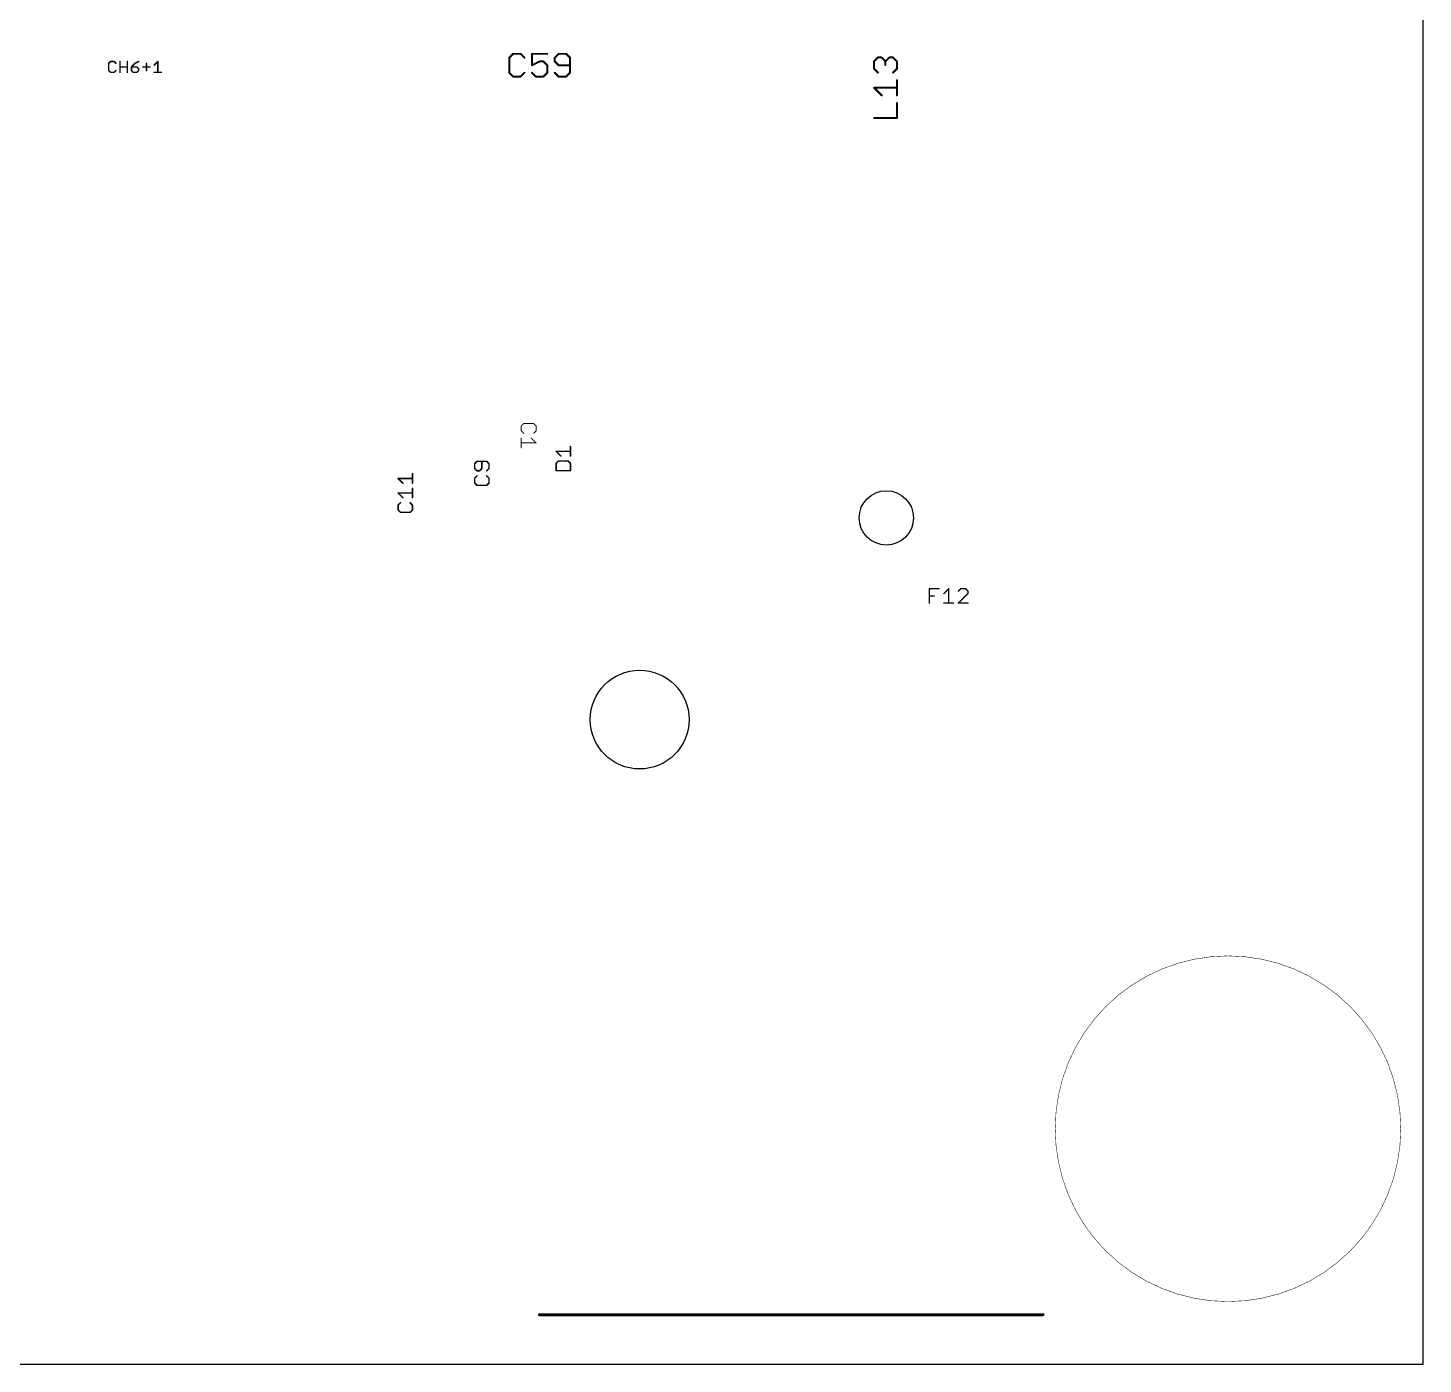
# Model space of a CAD drawing. Extents: x 0 to 11.2, y 0 to 11.2.
# Drawn here: x 8.384 to 11.21, y 0 to 2.706 of the extents above; entities that cross this region are included whole.
import ezdxf

# ---------------------------------------------------------------- set-up
doc = ezdxf.new("R2010")
doc.units = 0
doc.layers.add('20', color=53, linetype='CONTINUOUS')
doc.layers.add('25', color=253, linetype='CONTINUOUS')

msp = doc.modelspace()

# ---------------------------------------------------------------- linework, layer by layer
at = {"layer": '20'}
for p, q in [((11.21, 0), (11.21, 11.21)), ((0, 0), (11.21, 0))]:
    msp.add_line(p, q, dxfattribs=at)
at = {"layer": '20', "const_width": 0.000984}
msp.add_lwpolyline([(10.81477, 0.126552, 1), (10.81477, 0.826541, 1), (10.81477, 0.126552)], format="xyb", dxfattribs=at)
at = {"layer": '20'}
for centre, radius in [((10.1227, 1.7134), 0.055), ((9.623, 1.305), 0.1)]:
    msp.add_circle(centre, radius, dxfattribs=at)
at = {"layer": '25'}
for points, const_width in [([(8.55117, 2.637519), (8.5475, 2.633849)], 0.003), ([(8.5475, 2.633849), (8.5475, 2.61917)], 0.003), ([(8.558509, 2.637519), (8.55117, 2.637519)], 0.003), ([(8.562179, 2.633849), (8.558509, 2.637519)], 0.003), ([(8.57052, 2.6155), (8.57052, 2.637519)], 0.003), ([(8.585199, 2.637519), (8.585199, 2.6155)], 0.003), ([(8.600879, 2.633849), (8.593539, 2.626509)], 0.003), ([(8.608218, 2.637519), (8.600879, 2.633849)], 0.003), ([(8.623898, 2.633849), (8.623898, 2.61917)], 0.003), ([(8.639578, 2.630179), (8.646918, 2.637519)], 0.003), ([(8.646918, 2.637519), (8.646918, 2.6155)], 0.003), ([(9.366673, 2.653039), (9.359, 2.645366)], 0.004), ([(9.359, 2.645366), (9.359, 2.614673)], 0.004), ([(9.38202, 2.653039), (9.366673, 2.653039)], 0.004), ([(9.389693, 2.645366), (9.38202, 2.653039)], 0.004), ([(9.435732, 2.653039), (9.405039, 2.653039)], 0.004), ([(9.405039, 2.653039), (9.405039, 2.63002)], 0.004), ([(9.405039, 2.63002), (9.420386, 2.637693)], 0.004), ([(9.420386, 2.637693), (9.428059, 2.637693)], 0.004), ([(9.428059, 2.637693), (9.435732, 2.63002)], 0.004), ([(9.435732, 2.63002), (9.435732, 2.614673)], 0.004), ([(9.458752, 2.653039), (9.451078, 2.645366)], 0.004), ([(9.451078, 2.645366), (9.451078, 2.637693)], 0.004), ([(9.451078, 2.637693), (9.458752, 2.63002)], 0.004), ([(9.474098, 2.653039), (9.458752, 2.653039)], 0.004), ([(9.458752, 2.63002), (9.481771, 2.63002)], 0.004), ([(9.481771, 2.645366), (9.474098, 2.653039)], 0.004), ([(9.481771, 2.614673), (9.481771, 2.645366)], 0.004), ([(10.097961, 2.63798), (10.105634, 2.645653)], 0.004), ([(10.097961, 2.622634), (10.097961, 2.63798)], 0.004), ([(10.105634, 2.645653), (10.113307, 2.645653)], 0.004), ([(10.113307, 2.645653), (10.12098, 2.63798)], 0.004), ([(10.12098, 2.63798), (10.128654, 2.645653)], 0.004), ([(10.12098, 2.63798), (10.12098, 2.630307)], 0.004), ([(10.128654, 2.645653), (10.136327, 2.645653)], 0.004), ([(10.136327, 2.645653), (10.144, 2.63798)], 0.004), ([(10.144, 2.63798), (10.144, 2.622634)], 0.004), ([(8.5475, 2.61917), (8.55117, 2.6155)], 0.003), ([(8.55117, 2.6155), (8.558509, 2.6155)], 0.003), ([(8.558509, 2.6155), (8.562179, 2.61917)], 0.003), ([(8.57052, 2.626509), (8.585199, 2.626509)], 0.003), ([(8.593539, 2.626509), (8.593539, 2.61917)], 0.003), ([(8.604548, 2.626509), (8.593539, 2.626509)], 0.003), ([(8.593539, 2.61917), (8.597209, 2.6155)], 0.003), ([(8.597209, 2.6155), (8.604548, 2.6155)], 0.003), ([(8.608218, 2.62284), (8.604548, 2.626509)], 0.003), ([(8.604548, 2.6155), (8.608218, 2.61917)], 0.003), ([(8.608218, 2.61917), (8.608218, 2.62284)], 0.003), ([(8.616559, 2.626509), (8.631238, 2.626509)], 0.003), ([(8.639578, 2.6155), (8.654257, 2.6155)], 0.003), ([(9.359, 2.614673), (9.366673, 2.607)], 0.004), ([(9.366673, 2.607), (9.38202, 2.607)], 0.004), ([(9.38202, 2.607), (9.389693, 2.614673)], 0.004), ([(9.412712, 2.607), (9.405039, 2.614673)], 0.004), ([(9.428059, 2.607), (9.412712, 2.607)], 0.004), ([(9.435732, 2.614673), (9.428059, 2.607)], 0.004), ([(9.451078, 2.614673), (9.458752, 2.607)], 0.004), ([(9.458752, 2.607), (9.474098, 2.607)], 0.004), ([(9.474098, 2.607), (9.481771, 2.614673)], 0.004), ([(10.105634, 2.614961), (10.097961, 2.622634)], 0.004), ([(10.144, 2.622634), (10.136327, 2.614961)], 0.004), ([(10.144, 2.568921), (10.144, 2.599614)], 0.004), ([(10.113307, 2.568921), (10.097961, 2.584268)], 0.004), ([(10.097961, 2.584268), (10.144, 2.584268)], 0.004), ([(10.144, 2.522882), (10.144, 2.553575)], 0.004), ([(10.097961, 2.522882), (10.144, 2.522882)], 0.004), ([(9.388304, 1.9046), (9.3833, 1.899596)], 0.002), ([(9.3833, 1.899596), (9.3833, 1.889587)], 0.002), ([(9.408321, 1.9046), (9.388304, 1.9046)], 0.002), ([(9.413326, 1.899596), (9.408321, 1.9046)], 0.002), ([(9.413326, 1.889587), (9.413326, 1.899596)], 0.002), ([(9.3833, 1.889587), (9.388304, 1.884583)], 0.002), ([(9.3833, 1.875135), (9.3833, 1.855118)], 0.002), ([(9.413326, 1.865126), (9.3833, 1.865126)], 0.002), ([(9.403317, 1.875135), (9.413326, 1.865126)], 0.002), ([(9.408321, 1.884583), (9.413326, 1.889587)], 0.002), ([(9.46345, 1.838635), (9.453775, 1.84831)], 0.003), ([(9.453775, 1.84831), (9.4828, 1.84831)], 0.003), ([(9.4828, 1.838635), (9.4828, 1.857984)], 0.003), ([(9.293613, 1.827984), (9.288775, 1.823147)], 0.003), ([(9.288775, 1.823147), (9.288775, 1.813472)], 0.003), ([(9.288775, 1.813472), (9.293613, 1.808635)], 0.003), ([(9.312963, 1.827984), (9.293613, 1.827984)], 0.003), ([(9.293613, 1.808635), (9.29845, 1.808635)], 0.003), ([(9.29845, 1.808635), (9.303288, 1.813472)], 0.003), ([(9.303288, 1.813472), (9.303288, 1.827984)], 0.003), ([(9.3178, 1.823147), (9.312963, 1.827984)], 0.003), ([(9.312963, 1.808635), (9.3178, 1.813472)], 0.003), ([(9.3178, 1.813472), (9.3178, 1.823147)], 0.003), ([(9.458613, 1.828519), (9.453775, 1.823682)], 0.003), ([(9.453775, 1.823682), (9.453775, 1.80917)], 0.003), ([(9.453775, 1.80917), (9.4828, 1.80917)], 0.003), ([(9.477963, 1.828519), (9.458613, 1.828519)], 0.003), ([(9.4828, 1.823682), (9.477963, 1.828519)], 0.003), ([(9.4828, 1.80917), (9.4828, 1.823682)], 0.003), ([(9.14345, 1.783635), (9.133775, 1.79331)], 0.003), ([(9.133775, 1.79331), (9.1628, 1.79331)], 0.003), ([(9.1628, 1.783635), (9.1628, 1.802984)], 0.003), ([(9.293613, 1.798519), (9.288775, 1.793682)], 0.003), ([(9.288775, 1.793682), (9.288775, 1.784007)], 0.003), ([(9.288775, 1.784007), (9.293613, 1.77917)], 0.003), ([(9.293613, 1.77917), (9.312963, 1.77917)], 0.003), ([(9.3178, 1.793682), (9.312963, 1.798519)], 0.003), ([(9.312963, 1.77917), (9.3178, 1.784007)], 0.003), ([(9.3178, 1.784007), (9.3178, 1.793682)], 0.003), ([(9.14345, 1.75417), (9.133775, 1.763844)], 0.003), ([(9.133775, 1.763844), (9.1628, 1.763844)], 0.003), ([(9.1628, 1.75417), (9.1628, 1.773519)], 0.003), ([(9.138613, 1.744054), (9.133775, 1.739217)], 0.003), ([(9.133775, 1.739217), (9.133775, 1.729542)], 0.003), ([(9.133775, 1.729542), (9.138613, 1.724704)], 0.003), ([(9.138613, 1.724704), (9.157963, 1.724704)], 0.003), ([(9.1628, 1.739217), (9.157963, 1.744054)], 0.003), ([(9.157963, 1.724704), (9.1628, 1.729542)], 0.003), ([(9.1628, 1.729542), (9.1628, 1.739217)], 0.003), ([(10.209805, 1.5409), (10.209805, 1.569925)], 0.003), ([(10.209805, 1.569925), (10.229154, 1.569925)], 0.003), ([(10.209805, 1.555412), (10.219479, 1.555412)], 0.003), ([(10.23927, 1.56025), (10.248945, 1.569925)], 0.003), ([(10.248945, 1.569925), (10.248945, 1.5409)], 0.003), ([(10.273572, 1.569925), (10.268735, 1.565087)], 0.003), ([(10.268735, 1.5409), (10.288085, 1.56025)], 0.003), ([(10.283247, 1.569925), (10.273572, 1.569925)], 0.003), ([(10.288085, 1.565087), (10.283247, 1.569925)], 0.003), ([(10.288085, 1.56025), (10.288085, 1.565087)], 0.003), ([(10.23927, 1.5409), (10.258619, 1.5409)], 0.003), ([(10.288085, 1.5409), (10.268735, 1.5409)], 0.003), ([(10.44, 0.1), (9.42, 0.1)], 0.006)]:
    msp.add_lwpolyline(points, dxfattribs=dict(at, const_width=const_width))
for points, const_width in [([(8.54825, 2.633849, 1), (8.54675, 2.633849)], 0.0015), ([(8.54697, 2.634379, 1), (8.54803, 2.633319)], 0.0015), ([(8.55117, 2.638269, 1), (8.55117, 2.636769)], 0.0015), ([(8.5517, 2.636988, 1), (8.550639, 2.638049)], 0.0015), ([(8.55904, 2.638049, 1), (8.557979, 2.636988)], 0.0015), ([(8.558509, 2.636769, 1), (8.558509, 2.638269)], 0.0015), ([(8.561649, 2.633319, 1), (8.562709, 2.634379)], 0.0015), ([(8.57127, 2.637519, 1), (8.56977, 2.637519)], 0.0015), ([(8.585949, 2.637519, 1), (8.584449, 2.637519)], 0.0015), ([(8.600543, 2.63452, 1), (8.601214, 2.633178)], 0.0015), ([(8.601409, 2.633319, 1), (8.600348, 2.634379)], 0.0015), ([(8.608554, 2.636848, 1), (8.607883, 2.63819)], 0.0015), ([(8.624648, 2.633849, 1), (8.623148, 2.633849)], 0.0015), ([(8.639048, 2.630709, 1), (8.640109, 2.629649)], 0.0015), ([(8.647668, 2.637519, 1), (8.646168, 2.637519)], 0.0015), ([(8.647448, 2.636988, 1), (8.646387, 2.638049)], 0.0015), ([(9.36, 2.645366, 1), (9.358, 2.645366)], 0.002), ([(9.358293, 2.646073, 1), (9.359707, 2.644659)], 0.002), ([(9.366673, 2.654039, 1), (9.366673, 2.652039)], 0.002), ([(9.36738, 2.652332, 1), (9.365966, 2.653746)], 0.002), ([(9.382727, 2.653746, 1), (9.381312, 2.652332)], 0.002), ([(9.38202, 2.652039, 1), (9.38202, 2.654039)], 0.002), ([(9.388986, 2.644659, 1), (9.3904, 2.646073)], 0.002), ([(9.405039, 2.654039, 1), (9.405039, 2.652039)], 0.002), ([(9.406039, 2.653039, 1), (9.404039, 2.653039)], 0.002), ([(9.404592, 2.630914, 1), (9.405486, 2.629125)], 0.002), ([(9.404039, 2.63002, 1), (9.406039, 2.63002)], 0.002), ([(9.420386, 2.638693, 1), (9.420386, 2.636693)], 0.002), ([(9.420833, 2.636798, 1), (9.419938, 2.638587)], 0.002), ([(9.428766, 2.6384, 1), (9.427352, 2.636986)], 0.002), ([(9.428059, 2.636693, 1), (9.428059, 2.638693)], 0.002), ([(9.436732, 2.63002, 1), (9.434732, 2.63002)], 0.002), ([(9.435025, 2.629312, 1), (9.436439, 2.630727)], 0.002), ([(9.435732, 2.652039, 1), (9.435732, 2.654039)], 0.002), ([(9.452078, 2.645366, 1), (9.450078, 2.645366)], 0.002), ([(9.450371, 2.646073, 1), (9.451786, 2.644659)], 0.002), ([(9.451786, 2.6384, 1), (9.450371, 2.636986)], 0.002), ([(9.450078, 2.637693, 1), (9.452078, 2.637693)], 0.002), ([(9.458752, 2.654039, 1), (9.458752, 2.652039)], 0.002), ([(9.458752, 2.63102, 1), (9.458752, 2.62902)], 0.002), ([(9.459459, 2.652332, 1), (9.458044, 2.653746)], 0.002), ([(9.458044, 2.629312, 1), (9.459459, 2.630727)], 0.002), ([(9.474805, 2.653746, 1), (9.473391, 2.652332)], 0.002), ([(9.474098, 2.652039, 1), (9.474098, 2.654039)], 0.002), ([(9.482771, 2.645366, 1), (9.480771, 2.645366)], 0.002), ([(9.481064, 2.644659, 1), (9.482478, 2.646073)], 0.002), ([(9.481771, 2.62902, 1), (9.481771, 2.63102)], 0.002), ([(10.098961, 2.63798, 1), (10.096961, 2.63798)], 0.002), ([(10.097254, 2.638687, 1), (10.098668, 2.637273)], 0.002), ([(10.105634, 2.646653, 1), (10.105634, 2.644653)], 0.002), ([(10.106341, 2.644946, 1), (10.104927, 2.64636)], 0.002), ([(10.114014, 2.64636, 1), (10.1126, 2.644946)], 0.002), ([(10.113307, 2.644653, 1), (10.113307, 2.646653)], 0.002), ([(10.12198, 2.63798, 1), (10.11998, 2.63798)], 0.002), ([(10.120273, 2.638687, 1), (10.121688, 2.637273)], 0.002), ([(10.11998, 2.630307, 1), (10.12198, 2.630307)], 0.002), ([(10.120273, 2.637273, 1), (10.121688, 2.638687)], 0.002), ([(10.128654, 2.646653, 1), (10.128654, 2.644653)], 0.002), ([(10.129361, 2.644946, 1), (10.127947, 2.64636)], 0.002), ([(10.137034, 2.64636, 1), (10.13562, 2.644946)], 0.002), ([(10.136327, 2.644653, 1), (10.136327, 2.646653)], 0.002), ([(10.145, 2.63798, 1), (10.143, 2.63798)], 0.002), ([(10.143293, 2.637273, 1), (10.144707, 2.638687)], 0.002), ([(8.54803, 2.6197, 1), (8.54697, 2.618639)], 0.0015), ([(8.54675, 2.61917, 1), (8.54825, 2.61917)], 0.0015), ([(8.55117, 2.61625, 1), (8.55117, 2.61475)], 0.0015), ([(8.550639, 2.61497, 1), (8.5517, 2.61603)], 0.0015), ([(8.557979, 2.61603, 1), (8.55904, 2.61497)], 0.0015), ([(8.558509, 2.61475, 1), (8.558509, 2.61625)], 0.0015), ([(8.562709, 2.618639, 1), (8.561649, 2.6197)], 0.0015), ([(8.57052, 2.627259, 1), (8.57052, 2.625759)], 0.0015), ([(8.56977, 2.6155, 1), (8.57127, 2.6155)], 0.0015), ([(8.584449, 2.6155, 1), (8.585949, 2.6155)], 0.0015), ([(8.585199, 2.625759, 1), (8.585199, 2.627259)], 0.0015), ([(8.594289, 2.626509, 1), (8.592789, 2.626509)], 0.0015), ([(8.593539, 2.627259, 1), (8.593539, 2.625759)], 0.0015), ([(8.593009, 2.62704, 1), (8.594069, 2.625979)], 0.0015), ([(8.594069, 2.6197, 1), (8.593009, 2.618639)], 0.0015), ([(8.592789, 2.61917, 1), (8.594289, 2.61917)], 0.0015), ([(8.597209, 2.61625, 1), (8.597209, 2.61475)], 0.0015), ([(8.596679, 2.61497, 1), (8.597739, 2.61603)], 0.0015), ([(8.605079, 2.62704, 1), (8.604018, 2.625979)], 0.0015), ([(8.604018, 2.61603, 1), (8.605079, 2.61497)], 0.0015), ([(8.604548, 2.625759, 1), (8.604548, 2.627259)], 0.0015), ([(8.604548, 2.61475, 1), (8.604548, 2.61625)], 0.0015), ([(8.608968, 2.62284, 1), (8.607468, 2.62284)], 0.0015), ([(8.607468, 2.61917, 1), (8.608968, 2.61917)], 0.0015), ([(8.607688, 2.622309, 1), (8.608749, 2.62337)], 0.0015), ([(8.608749, 2.618639, 1), (8.607688, 2.6197)], 0.0015), ([(8.616559, 2.627259, 1), (8.616559, 2.625759)], 0.0015), ([(8.623148, 2.61917, 1), (8.624648, 2.61917)], 0.0015), ([(8.631238, 2.625759, 1), (8.631238, 2.627259)], 0.0015), ([(8.639578, 2.61625, 1), (8.639578, 2.61475)], 0.0015), ([(8.646168, 2.6155, 1), (8.647668, 2.6155)], 0.0015), ([(8.654257, 2.61475, 1), (8.654257, 2.61625)], 0.0015), ([(9.359707, 2.61538, 1), (9.358293, 2.613966)], 0.002), ([(9.358, 2.614673, 1), (9.36, 2.614673)], 0.002), ([(9.366673, 2.608, 1), (9.366673, 2.606)], 0.002), ([(9.365966, 2.606293, 1), (9.36738, 2.607707)], 0.002), ([(9.381312, 2.607707, 1), (9.382727, 2.606293)], 0.002), ([(9.38202, 2.606, 1), (9.38202, 2.608)], 0.002), ([(9.3904, 2.613966, 1), (9.388986, 2.61538)], 0.002), ([(9.405746, 2.61538, 1), (9.404332, 2.613966)], 0.002), ([(9.412712, 2.608, 1), (9.412712, 2.606)], 0.002), ([(9.412005, 2.606293, 1), (9.413419, 2.607707)], 0.002), ([(9.427352, 2.607707, 1), (9.428766, 2.606293)], 0.002), ([(9.428059, 2.606, 1), (9.428059, 2.608)], 0.002), ([(9.434732, 2.614673, 1), (9.436732, 2.614673)], 0.002), ([(9.436439, 2.613966, 1), (9.435025, 2.61538)], 0.002), ([(9.451786, 2.61538, 1), (9.450371, 2.613966)], 0.002), ([(9.458752, 2.608, 1), (9.458752, 2.606)], 0.002), ([(9.458044, 2.606293, 1), (9.459459, 2.607707)], 0.002), ([(9.473391, 2.607707, 1), (9.474805, 2.606293)], 0.002), ([(9.474098, 2.606, 1), (9.474098, 2.608)], 0.002), ([(9.480771, 2.614673, 1), (9.482771, 2.614673)], 0.002), ([(9.482478, 2.613966, 1), (9.481064, 2.61538)], 0.002), ([(10.098668, 2.623341, 1), (10.097254, 2.621926)], 0.002), ([(10.096961, 2.622634, 1), (10.098961, 2.622634)], 0.002), ([(10.104927, 2.614253, 1), (10.106341, 2.615668)], 0.002), ([(10.13562, 2.615668, 1), (10.137034, 2.614253)], 0.002), ([(10.143, 2.622634, 1), (10.145, 2.622634)], 0.002), ([(10.145, 2.599614, 1), (10.143, 2.599614)], 0.002), ([(10.144707, 2.621927, 1), (10.143293, 2.623341)], 0.002), ([(10.098668, 2.584975, 1), (10.097254, 2.58356)], 0.002), ([(10.097961, 2.585268, 1), (10.097961, 2.583268)], 0.002), ([(10.144, 2.583268, 1), (10.144, 2.585268)], 0.002), ([(10.1126, 2.568214, 1), (10.114014, 2.569628)], 0.002), ([(10.143, 2.568921, 1), (10.145, 2.568921)], 0.002), ([(10.145, 2.553575, 1), (10.143, 2.553575)], 0.002), ([(10.097961, 2.523882, 1), (10.097961, 2.521882)], 0.002), ([(10.143, 2.522882, 1), (10.145, 2.522882)], 0.002), ([(10.144, 2.521882, 1), (10.144, 2.523882)], 0.002), ([(9.3838, 1.899596, 1), (9.3828, 1.899596)], 0.001), ([(9.382946, 1.899949, 1), (9.383654, 1.899242)], 0.001), ([(9.388304, 1.9051, 1), (9.388304, 1.9041)], 0.001), ([(9.388658, 1.904246, 1), (9.387951, 1.904953)], 0.001), ([(9.408675, 1.904953, 1), (9.407968, 1.904246)], 0.001), ([(9.408321, 1.9041, 1), (9.408321, 1.9051)], 0.001), ([(9.413826, 1.899596, 1), (9.412826, 1.899596)], 0.001), ([(9.412972, 1.899242, 1), (9.413679, 1.899949)], 0.001), ([(9.383654, 1.889941, 1), (9.382946, 1.889234)], 0.001), ([(9.3828, 1.889587, 1), (9.3838, 1.889587)], 0.001), ([(9.3838, 1.875135, 1), (9.3828, 1.875135)], 0.001), ([(9.3833, 1.865626, 1), (9.3833, 1.864626)], 0.001), ([(9.387951, 1.884229, 1), (9.388658, 1.884936)], 0.001), ([(9.403671, 1.875488, 1), (9.402963, 1.874781)], 0.001), ([(9.407968, 1.884936, 1), (9.408675, 1.884229)], 0.001), ([(9.412826, 1.889587, 1), (9.413826, 1.889587)], 0.001), ([(9.413679, 1.889234, 1), (9.412972, 1.889941)], 0.001), ([(9.412972, 1.864773, 1), (9.413679, 1.86548)], 0.001), ([(9.413326, 1.864626, 1), (9.413326, 1.865626)], 0.001), ([(9.3828, 1.855118, 1), (9.3838, 1.855118)], 0.001), ([(9.454306, 1.84884, 1), (9.453245, 1.847779)], 0.0015), ([(9.453775, 1.84906, 1), (9.453775, 1.84756)], 0.0015), ([(9.46292, 1.838104, 1), (9.46398, 1.839165)], 0.0015), ([(9.48355, 1.857984, 1), (9.48205, 1.857984)], 0.0015), ([(9.48205, 1.838635, 1), (9.48355, 1.838635)], 0.0015), ([(9.4828, 1.84756, 1), (9.4828, 1.84906)], 0.0015), ([(9.289525, 1.823147, 1), (9.288025, 1.823147)], 0.0015), ([(9.288025, 1.813472, 1), (9.289525, 1.813472)], 0.0015), ([(9.288245, 1.823677, 1), (9.289306, 1.822617)], 0.0015), ([(9.289306, 1.814002, 1), (9.288245, 1.812942)], 0.0015), ([(9.293613, 1.828734, 1), (9.293613, 1.827234)], 0.0015), ([(9.293613, 1.809385, 1), (9.293613, 1.807885)], 0.0015), ([(9.294143, 1.827454, 1), (9.293082, 1.828515)], 0.0015), ([(9.293082, 1.808104, 1), (9.294143, 1.809165)], 0.0015), ([(9.29792, 1.809165, 1), (9.29898, 1.808104)], 0.0015), ([(9.29845, 1.807885, 1), (9.29845, 1.809385)], 0.0015), ([(9.304038, 1.827984, 1), (9.302538, 1.827984)], 0.0015), ([(9.302538, 1.813472, 1), (9.304038, 1.813472)], 0.0015), ([(9.303818, 1.812942, 1), (9.302757, 1.814002)], 0.0015), ([(9.313493, 1.828515, 1), (9.312432, 1.827454)], 0.0015), ([(9.312432, 1.809165, 1), (9.313493, 1.808104)], 0.0015), ([(9.312963, 1.827234, 1), (9.312963, 1.828734)], 0.0015), ([(9.31855, 1.823147, 1), (9.31705, 1.823147)], 0.0015), ([(9.31705, 1.813472, 1), (9.31855, 1.813472)], 0.0015), ([(9.31727, 1.822617, 1), (9.31833, 1.823677)], 0.0015), ([(9.31833, 1.812942, 1), (9.31727, 1.814002)], 0.0015), ([(9.454525, 1.823682, 1), (9.453025, 1.823682)], 0.0015), ([(9.453775, 1.80992, 1), (9.453775, 1.80842)], 0.0015), ([(9.453025, 1.80917, 1), (9.454525, 1.80917)], 0.0015), ([(9.453245, 1.824212, 1), (9.454306, 1.823152)], 0.0015), ([(9.458613, 1.829269, 1), (9.458613, 1.827769)], 0.0015), ([(9.459143, 1.827989, 1), (9.458082, 1.82905)], 0.0015), ([(9.478493, 1.82905, 1), (9.477432, 1.827989)], 0.0015), ([(9.477963, 1.827769, 1), (9.477963, 1.829269)], 0.0015), ([(9.48355, 1.823682, 1), (9.48205, 1.823682)], 0.0015), ([(9.48205, 1.80917, 1), (9.48355, 1.80917)], 0.0015), ([(9.48227, 1.823152, 1), (9.48333, 1.824212)], 0.0015), ([(9.4828, 1.80842, 1), (9.4828, 1.80992)], 0.0015), ([(9.134306, 1.79384, 1), (9.133245, 1.792779)], 0.0015), ([(9.133775, 1.79406, 1), (9.133775, 1.79256)], 0.0015), ([(9.14292, 1.783104, 1), (9.14398, 1.784165)], 0.0015), ([(9.16355, 1.802984, 1), (9.16205, 1.802984)], 0.0015), ([(9.16205, 1.783635, 1), (9.16355, 1.783635)], 0.0015), ([(9.1628, 1.79256, 1), (9.1628, 1.79406)], 0.0015), ([(9.289525, 1.793682, 1), (9.288025, 1.793682)], 0.0015), ([(9.288025, 1.784007, 1), (9.289525, 1.784007)], 0.0015), ([(9.288245, 1.794212, 1), (9.289306, 1.793152)], 0.0015), ([(9.289306, 1.784537, 1), (9.288245, 1.783477)], 0.0015), ([(9.293613, 1.77992, 1), (9.293613, 1.77842)], 0.0015), ([(9.294143, 1.797989, 1), (9.293082, 1.79905)], 0.0015), ([(9.313493, 1.79905, 1), (9.312432, 1.797989)], 0.0015), ([(9.312963, 1.77842, 1), (9.312963, 1.77992)], 0.0015), ([(9.31855, 1.793682, 1), (9.31705, 1.793682)], 0.0015), ([(9.31705, 1.784007, 1), (9.31855, 1.784007)], 0.0015), ([(9.31727, 1.793152, 1), (9.31833, 1.794212)], 0.0015), ([(9.31833, 1.783477, 1), (9.31727, 1.784537)], 0.0015), ([(9.134306, 1.764375, 1), (9.133245, 1.763314)], 0.0015), ([(9.133775, 1.764594, 1), (9.133775, 1.763094)], 0.0015), ([(9.14292, 1.753639, 1), (9.14398, 1.7547)], 0.0015), ([(9.16355, 1.773519, 1), (9.16205, 1.773519)], 0.0015), ([(9.16205, 1.75417, 1), (9.16355, 1.75417)], 0.0015), ([(9.1628, 1.763094, 1), (9.1628, 1.764594)], 0.0015), ([(9.293082, 1.778639, 1), (9.294143, 1.7797)], 0.0015), ([(9.312432, 1.7797, 1), (9.313493, 1.778639)], 0.0015), ([(9.134525, 1.739217, 1), (9.133025, 1.739217)], 0.0015), ([(9.133245, 1.739747, 1), (9.134306, 1.738686)], 0.0015), ([(9.134306, 1.730072, 1), (9.133245, 1.729011)], 0.0015), ([(9.133025, 1.729542, 1), (9.134525, 1.729542)], 0.0015), ([(9.138613, 1.725454, 1), (9.138613, 1.723954)], 0.0015), ([(9.139143, 1.743524, 1), (9.138082, 1.744584)], 0.0015), ([(9.138082, 1.724174, 1), (9.139143, 1.725235)], 0.0015), ([(9.157432, 1.725235, 1), (9.158493, 1.724174)], 0.0015), ([(9.158493, 1.744584, 1), (9.157432, 1.743524)], 0.0015), ([(9.157963, 1.723954, 1), (9.157963, 1.725454)], 0.0015), ([(9.16355, 1.739217, 1), (9.16205, 1.739217)], 0.0015), ([(9.16205, 1.729542, 1), (9.16355, 1.729542)], 0.0015), ([(9.16227, 1.738686, 1), (9.16333, 1.739747)], 0.0015), ([(9.16333, 1.729011, 1), (9.16227, 1.730072)], 0.0015), ([(10.210555, 1.569925, 1), (10.209055, 1.569925)], 0.0015), ([(10.209805, 1.570675, 1), (10.209805, 1.569175)], 0.0015), ([(10.209805, 1.556162, 1), (10.209805, 1.554662)], 0.0015), ([(10.219479, 1.554662, 1), (10.219479, 1.556162)], 0.0015), ([(10.229154, 1.569175, 1), (10.229154, 1.570675)], 0.0015), ([(10.238739, 1.56078, 1), (10.2398, 1.55972)], 0.0015), ([(10.249695, 1.569925, 1), (10.248195, 1.569925)], 0.0015), ([(10.249475, 1.569395, 1), (10.248414, 1.570455)], 0.0015), ([(10.268205, 1.565618, 1), (10.269265, 1.564557)], 0.0015), ([(10.273572, 1.570675, 1), (10.273572, 1.569175)], 0.0015), ([(10.274103, 1.569395, 1), (10.273042, 1.570455)], 0.0015), ([(10.283778, 1.570455, 1), (10.282717, 1.569394)], 0.0015), ([(10.283247, 1.569175, 1), (10.283247, 1.570675)], 0.0015), ([(10.288835, 1.565087, 1), (10.287335, 1.565087)], 0.0015), ([(10.287335, 1.56025, 1), (10.288835, 1.56025)], 0.0015), ([(10.287554, 1.564557, 1), (10.288615, 1.565618)], 0.0015), ([(10.288615, 1.55972, 1), (10.287554, 1.56078)], 0.0015), ([(10.209055, 1.5409, 1), (10.210555, 1.5409)], 0.0015), ([(10.23927, 1.54165, 1), (10.23927, 1.54015)], 0.0015), ([(10.248195, 1.5409, 1), (10.249695, 1.5409)], 0.0015), ([(10.258619, 1.54015, 1), (10.258619, 1.54165)], 0.0015), ([(10.268735, 1.54165, 1), (10.268735, 1.54015)], 0.0015), ([(10.268205, 1.54143, 1), (10.269265, 1.54037)], 0.0015), ([(10.288085, 1.54015, 1), (10.288085, 1.54165)], 0.0015), ([(9.42, 0.1015, 1), (9.42, 0.0985)], 0.003), ([(10.44, 0.0985, 1), (10.44, 0.1015)], 0.003)]:
    msp.add_lwpolyline(points, format="xyb", dxfattribs=dict(at, const_width=const_width))

doc.saveas('drawing.dxf')
